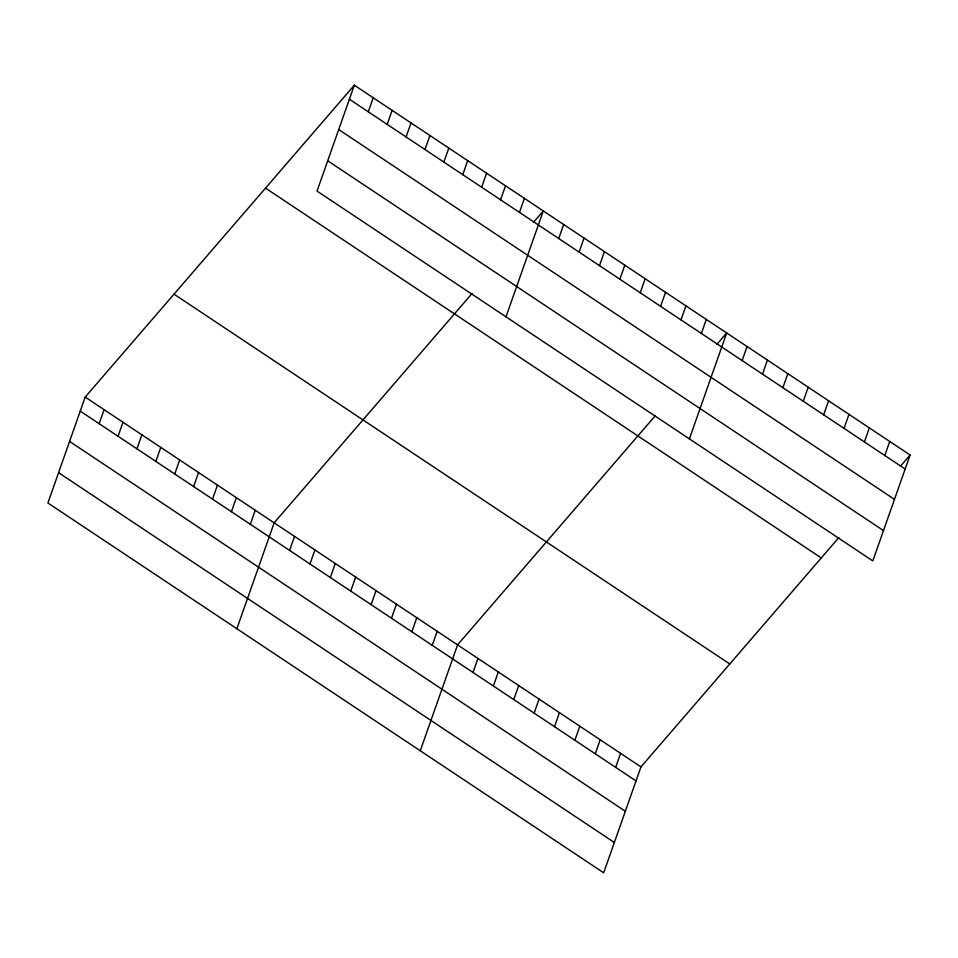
<?xml version="1.0" encoding="UTF-8"?>
<svg xmlns="http://www.w3.org/2000/svg" width="958" height="958" viewBox="0 0 958 958"><rect width="100%" height="100%" fill="white"/><g stroke="black" fill="none" stroke-linecap="round" stroke-linejoin="round"><path stroke-width="1.44" d="M354.328 85.202L317.038 191.097L872.81 560.909L910.1 455.014L354.328 85.202L85.19 397.091L47.9 502.986L603.672 872.798L640.962 766.903L838.849 537.582M99.153 423.687L104.087 409.665M118.05 436.261L122.983 422.239M136.946 448.835L141.88 434.812M155.843 461.409L160.776 447.386M174.739 473.982L179.673 459.96M193.636 486.556L198.569 472.534M212.52 499.13L217.466 485.107M368.279 111.799L373.225 97.776M231.417 511.704L236.363 497.681M387.176 124.372L392.121 110.35M250.313 524.277L255.259 510.255M406.072 136.946L411.018 122.923M236.866 628.723L274.156 522.829L472.043 293.495M424.969 149.52L429.914 135.497M289.591 550.419L294.537 536.384M443.865 162.094L448.811 148.071M309.973 563.975L314.919 549.94M462.762 174.667L467.708 160.645M330.354 577.53L335.288 563.508M481.658 187.241L486.604 173.218M350.724 591.098L355.669 577.063M500.555 199.815L505.501 185.792M371.105 604.654L376.051 590.619M519.452 212.389L524.397 198.366M391.487 618.209L396.42 604.187M505.992 316.835L543.294 210.94L533.534 222.244M411.868 631.777L416.802 617.742M558.73 238.53L563.663 224.495M432.238 645.333L437.183 631.298M579.111 252.086L584.045 238.051M420.263 750.761L457.565 644.866L655.452 415.544M599.48 265.641L604.426 251.619M473.001 672.456L477.934 658.421M619.862 279.209L624.808 265.174M493.382 686.012L498.316 671.977M640.243 292.765L645.177 278.742M513.751 699.568L518.697 685.545M660.613 306.332L665.559 292.298M534.133 713.135L539.079 699.1M680.994 319.888L685.94 305.853M554.514 726.691L559.448 712.656M701.376 333.444L706.321 319.421M574.896 740.247L579.829 726.224M689.401 438.872L726.691 332.977L716.931 344.281M595.265 753.814L600.211 739.78M742.127 360.567L747.072 346.533M615.647 767.37L620.592 753.335M762.508 374.123L767.454 360.1M782.89 387.691L787.835 373.656M803.271 401.246L808.205 387.212M823.64 414.802L828.586 400.779M844.022 428.37L848.968 414.335M864.403 441.925L869.349 427.891M884.785 455.481L889.719 441.458M900.34 466.33L910.1 455.014M349.383 99.225L905.154 469.049M338.713 129.546L894.485 499.358M327.708 160.788L883.48 530.6M265.51 188.127L821.281 557.939M174.009 294.166L729.78 663.978M85.19 397.091L640.962 766.903M80.256 411.114L636.028 780.926M69.575 441.434L625.346 811.246M58.582 472.665L614.353 842.489"/></g></svg>
